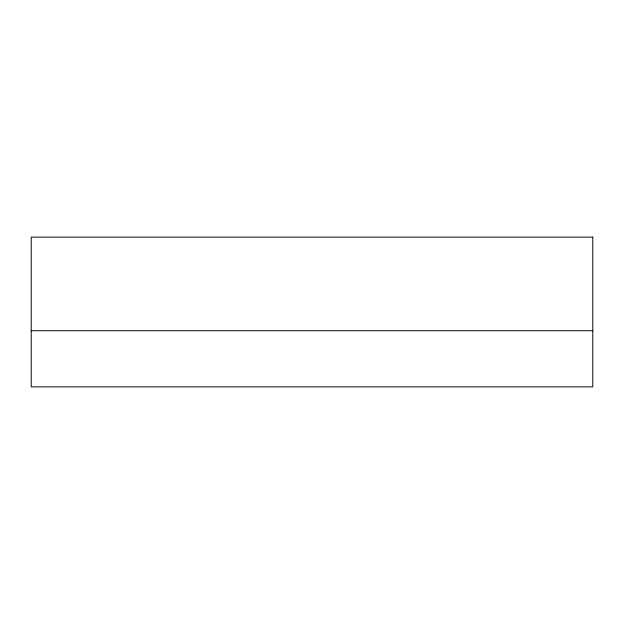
<?xml version="1.0" encoding="UTF-8"?>
<svg xmlns="http://www.w3.org/2000/svg" width="624" height="624" viewBox="0 0 624 624"><rect width="100%" height="100%" fill="white"/><g stroke="black" fill="none" stroke-linecap="round" stroke-linejoin="round"><path stroke-width="0.94" d="M31.2 330.72L592.8 330.72M592.8 237.12L31.2 237.12L31.2 386.88L592.8 386.88L592.8 237.12"/></g></svg>
